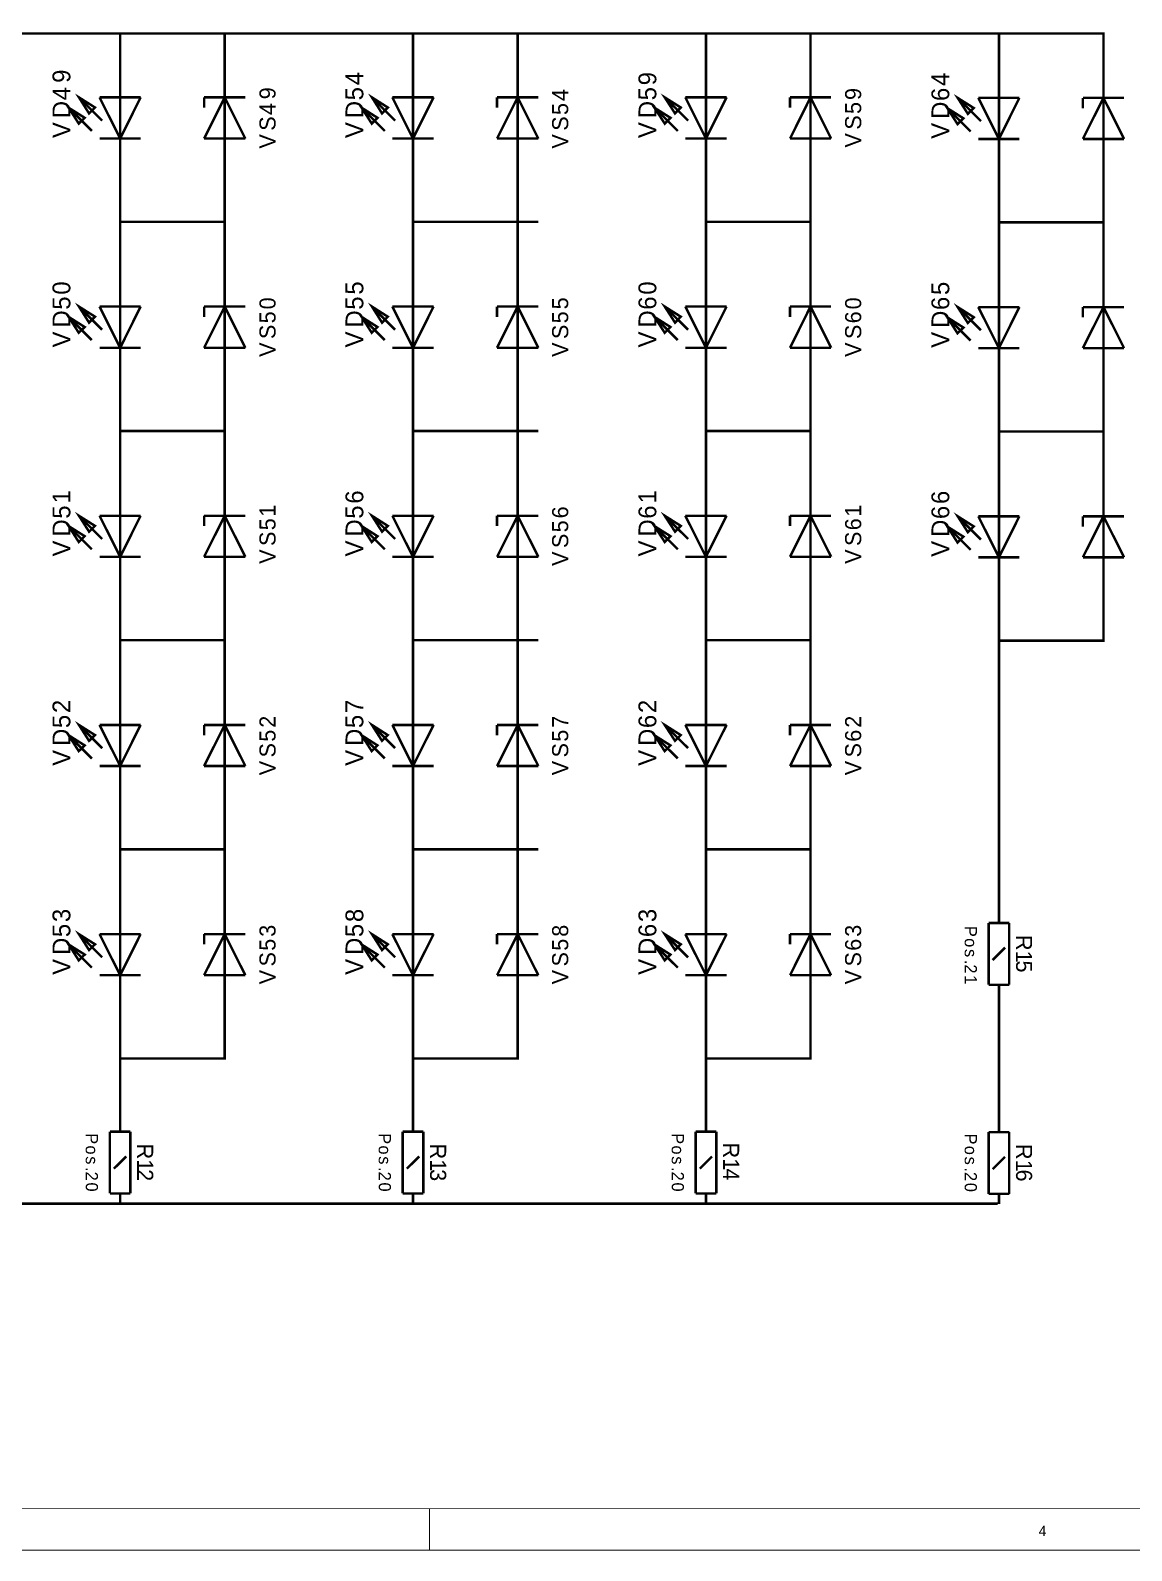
# Model space of a CAD drawing. Header units: millimetres. Extents: x 0 to 35.4, y 0 to 11.1.
# Drawn here: x 15.81 to 21.07, y 0 to 7.27 of the extents above; entities that cross this region are included whole.
import ezdxf

# ---------------------------------------------------------------- set-up
doc = ezdxf.new("R2010")
doc.units = ezdxf.units.MM
doc.header["$MEASUREMENT"] = 0
doc.layers.add('Sheet', color=255, linetype='Continuous')

msp = doc.modelspace()

# ---------------------------------------------------------------- linework, layer by layer
at = {"layer": 'Sheet'}
for points, const_width in [([(0.0017, 11.1), (0.0017, 0), (35.4331, 0), (35.4331, 11.1), (0.0017, 11.1), (0.0017, 11.1)], 0.0039), ([(0.0017, 11.1), (35.4331, 11.1), (35.4331, 0), (0.0017, 0), (0.0017, 11.1)], 0.0039), ([(0.2022, 10.8995), (0.2022, 0.1988), (35.2326, 0.1988), (35.2326, 10.8995), (0.2022, 10.8995), (0.2022, 10.8995)], 0.0039), ([(0.2022, 10.8995), (35.2326, 10.8995), (35.2326, 0.1988), (0.2022, 0.1988), (0.2022, 10.8995)], 0.0039), ([(16.0683, 6.8475), (16.0399, 6.8199), (15.9914, 6.8959), (16.0683, 6.8475)], 0.0118), ([(16.1176, 6.8968), (16.0892, 6.8684), (16.0407, 6.9452), (16.1176, 6.8968)], 0.0118), ([(16.1176, 6.8968), (16.0892, 6.8684), (16.0407, 6.9452), (16.1176, 6.8968)], 0.0039), ([(17.4676, 6.8475), (17.44, 6.8199), (17.3916, 6.8959), (17.4676, 6.8475)], 0.0118), ([(17.5169, 6.8968), (17.4893, 6.8684), (17.4409, 6.9452), (17.5169, 6.8968)], 0.0118), ([(17.5169, 6.8968), (17.4893, 6.8684), (17.4409, 6.9452), (17.5169, 6.8968)], 0.0039), ([(18.8677, 6.8475), (18.8402, 6.8199), (18.7909, 6.8959), (18.8677, 6.8475)], 0.0118), ([(18.917, 6.8968), (18.8895, 6.8684), (18.8402, 6.9452), (18.917, 6.8968)], 0.0118), ([(18.917, 6.8968), (18.8895, 6.8684), (18.8402, 6.9452), (18.917, 6.8968)], 0.0039), ([(20.2679, 6.845), (20.2395, 6.8174), (20.191, 6.8934), (20.2679, 6.845)], 0.0118), ([(20.3172, 6.8943), (20.2888, 6.8667), (20.2403, 6.9427), (20.3172, 6.8943)], 0.0118), ([(20.3172, 6.8943), (20.2888, 6.8667), (20.2403, 6.9427), (20.3172, 6.8943)], 0.0039), ([(16.0683, 6.8475), (16.0399, 6.8199), (15.9914, 6.8959), (16.0683, 6.8475)], 0.0039), ([(17.4676, 6.8475), (17.44, 6.8199), (17.3916, 6.8959), (17.4676, 6.8475)], 0.0039), ([(18.8677, 6.8475), (18.8402, 6.8199), (18.7909, 6.8959), (18.8677, 6.8475)], 0.0039), ([(20.2679, 6.845), (20.2395, 6.8174), (20.191, 6.8934), (20.2679, 6.845)], 0.0039), ([(16.1176, 5.8967), (16.0892, 5.8683), (16.0407, 5.9452), (16.1176, 5.8967)], 0.0118), ([(17.5169, 5.8967), (17.4893, 5.8683), (17.4409, 5.9452), (17.5169, 5.8967)], 0.0118), ([(18.917, 5.8967), (18.8895, 5.8683), (18.8402, 5.9452), (18.917, 5.8967)], 0.0118), ([(20.3172, 5.8942), (20.2888, 5.8666), (20.2403, 5.9427), (20.3172, 5.8942)], 0.0118), ([(16.0683, 5.8474), (16.0399, 5.8199), (15.9914, 5.8959), (16.0683, 5.8474)], 0.0118), ([(16.0683, 5.8474), (16.0399, 5.8199), (15.9914, 5.8959), (16.0683, 5.8474)], 0.0039), ([(16.1176, 5.8967), (16.0892, 5.8683), (16.0407, 5.9452), (16.1176, 5.8967)], 0.0039), ([(17.4676, 5.8474), (17.44, 5.8199), (17.3916, 5.8959), (17.4676, 5.8474)], 0.0118), ([(17.4676, 5.8474), (17.44, 5.8199), (17.3916, 5.8959), (17.4676, 5.8474)], 0.0039), ([(17.5169, 5.8967), (17.4893, 5.8683), (17.4409, 5.9452), (17.5169, 5.8967)], 0.0039), ([(18.8677, 5.8474), (18.8402, 5.8199), (18.7909, 5.8959), (18.8677, 5.8474)], 0.0118), ([(18.8677, 5.8474), (18.8402, 5.8199), (18.7909, 5.8959), (18.8677, 5.8474)], 0.0039), ([(18.917, 5.8967), (18.8895, 5.8683), (18.8402, 5.9452), (18.917, 5.8967)], 0.0039), ([(20.2679, 5.8449), (20.2395, 5.8173), (20.191, 5.8934), (20.2679, 5.8449)], 0.0118), ([(20.2679, 5.8449), (20.2395, 5.8173), (20.191, 5.8934), (20.2679, 5.8449)], 0.0039), ([(20.3172, 5.8942), (20.2888, 5.8666), (20.2403, 5.9427), (20.3172, 5.8942)], 0.0039), ([(16.1176, 4.8967), (16.0892, 4.8691), (16.0407, 4.9451), (16.1176, 4.8967)], 0.0118), ([(16.1176, 4.8967), (16.0892, 4.8691), (16.0407, 4.9451), (16.1176, 4.8967)], 0.0039), ([(17.5169, 4.8967), (17.4893, 4.8691), (17.4409, 4.9451), (17.5169, 4.8967)], 0.0118), ([(17.5169, 4.8967), (17.4893, 4.8691), (17.4409, 4.9451), (17.5169, 4.8967)], 0.0039), ([(18.917, 4.8967), (18.8895, 4.8691), (18.8402, 4.9451), (18.917, 4.8967)], 0.0118), ([(18.917, 4.8967), (18.8895, 4.8691), (18.8402, 4.9451), (18.917, 4.8967)], 0.0039), ([(20.3172, 4.8942), (20.2888, 4.8666), (20.2403, 4.9426), (20.3172, 4.8942)], 0.0118), ([(20.3172, 4.8942), (20.2888, 4.8666), (20.2403, 4.9426), (20.3172, 4.8942)], 0.0039), ([(16.0683, 4.8474), (16.0399, 4.8198), (15.9914, 4.8958), (16.0683, 4.8474)], 0.0118), ([(16.0683, 4.8474), (16.0399, 4.8198), (15.9914, 4.8958), (16.0683, 4.8474)], 0.0039), ([(17.4676, 4.8474), (17.44, 4.8198), (17.3916, 4.8958), (17.4676, 4.8474)], 0.0118), ([(17.4676, 4.8474), (17.44, 4.8198), (17.3916, 4.8958), (17.4676, 4.8474)], 0.0039), ([(18.8677, 4.8474), (18.8402, 4.8198), (18.7909, 4.8958), (18.8677, 4.8474)], 0.0118), ([(18.8677, 4.8474), (18.8402, 4.8198), (18.7909, 4.8958), (18.8677, 4.8474)], 0.0039), ([(20.2679, 4.8449), (20.2395, 4.8173), (20.191, 4.8933), (20.2679, 4.8449)], 0.0118), ([(20.2679, 4.8449), (20.2395, 4.8173), (20.191, 4.8933), (20.2679, 4.8449)], 0.0039), ([(16.1176, 3.8966), (16.0892, 3.869), (16.0407, 3.9451), (16.1176, 3.8966)], 0.0118), ([(16.1176, 3.8966), (16.0892, 3.869), (16.0407, 3.9451), (16.1176, 3.8966)], 0.0039), ([(17.5169, 3.8966), (17.4893, 3.869), (17.4409, 3.9451), (17.5169, 3.8966)], 0.0118), ([(17.5169, 3.8966), (17.4893, 3.869), (17.4409, 3.9451), (17.5169, 3.8966)], 0.0039), ([(18.917, 3.8966), (18.8895, 3.869), (18.8402, 3.9451), (18.917, 3.8966)], 0.0118), ([(18.917, 3.8966), (18.8895, 3.869), (18.8402, 3.9451), (18.917, 3.8966)], 0.0039), ([(16.0683, 3.8473), (16.0399, 3.8198), (15.9914, 3.8958), (16.0683, 3.8473)], 0.0118), ([(16.0683, 3.8473), (16.0399, 3.8198), (15.9914, 3.8958), (16.0683, 3.8473)], 0.0039), ([(17.4676, 3.8473), (17.44, 3.8198), (17.3916, 3.8958), (17.4676, 3.8473)], 0.0118), ([(17.4676, 3.8473), (17.44, 3.8198), (17.3916, 3.8958), (17.4676, 3.8473)], 0.0039), ([(18.8677, 3.8473), (18.8402, 3.8198), (18.7909, 3.8958), (18.8677, 3.8473)], 0.0118), ([(18.8677, 3.8473), (18.8402, 3.8198), (18.7909, 3.8958), (18.8677, 3.8473)], 0.0039), ([(16.0683, 2.8473), (16.0399, 2.8197), (15.9914, 2.8957), (16.0683, 2.8473)], 0.0118), ([(16.1176, 2.8966), (16.0892, 2.869), (16.0407, 2.945), (16.1176, 2.8966)], 0.0118), ([(16.1176, 2.8966), (16.0892, 2.869), (16.0407, 2.945), (16.1176, 2.8966)], 0.0039), ([(17.4676, 2.8473), (17.44, 2.8197), (17.3916, 2.8957), (17.4676, 2.8473)], 0.0118), ([(17.5169, 2.8966), (17.4893, 2.869), (17.4409, 2.945), (17.5169, 2.8966)], 0.0118), ([(17.5169, 2.8966), (17.4893, 2.869), (17.4409, 2.945), (17.5169, 2.8966)], 0.0039), ([(18.8677, 2.8473), (18.8402, 2.8197), (18.7909, 2.8957), (18.8677, 2.8473)], 0.0118), ([(18.917, 2.8966), (18.8895, 2.869), (18.8402, 2.945), (18.917, 2.8966)], 0.0118), ([(18.917, 2.8966), (18.8895, 2.869), (18.8402, 2.945), (18.917, 2.8966)], 0.0039), ([(16.0683, 2.8473), (16.0399, 2.8197), (15.9914, 2.8957), (16.0683, 2.8473)], 0.0039), ([(17.4676, 2.8473), (17.44, 2.8197), (17.3916, 2.8957), (17.4676, 2.8473)], 0.0039), ([(18.8677, 2.8473), (18.8402, 2.8197), (18.7909, 2.8957), (18.8677, 2.8473)], 0.0039)]:
    msp.add_lwpolyline(points, close=True, dxfattribs=dict(at, const_width=const_width))
for points, const_width in [([(20.4333, 7.2502), (19.5369, 7.2502), (19.0373, 7.2502), (18.1376, 7.2502), (17.6372, 7.2502), (16.7374, 7.2502), (16.2379, 7.2502), (15.3373, 7.2502), (14.8377, 7.2502), (13.938, 7.2502), (13.4376, 7.2502), (12.5378, 7.2502), (12.5378, 7.0438)], 0.0118), ([(16.2379, 7.0438), (16.2379, 7.2502)], 0.0118), ([(16.7374, 7.2502), (16.7374, 7.0438)], 0.0118), ([(17.6372, 7.0438), (17.6372, 7.2502)], 0.0118), ([(18.1376, 7.2502), (18.1376, 7.0438)], 0.0118), ([(19.0373, 7.0438), (19.0373, 7.2502)], 0.0118), ([(19.5369, 7.2502), (19.5369, 7.0438)], 0.0118), ([(20.4375, 7.0413), (20.4375, 7.2502), (20.4333, 7.2502)], 0.0118), ([(20.937, 7.0413), (20.937, 7.2502), (20.4375, 7.2502)], 0.0118), ([(16.2379, 6.9452), (16.2379, 7.0438)], 0.0118), ([(16.7374, 6.9452), (16.7374, 7.0438)], 0.0118), ([(17.6372, 6.9452), (17.6372, 7.0438)], 0.0118), ([(18.1376, 6.9452), (18.1376, 7.0438)], 0.0118), ([(19.0373, 6.9452), (19.0373, 7.0438)], 0.0118), ([(19.5369, 6.9452), (19.5369, 7.0438)], 0.0118), ([(20.4375, 6.9427), (20.4375, 7.0413)], 0.0118), ([(20.937, 6.9427), (20.937, 7.0413)], 0.0118), ([(16.1518, 6.8341), (16.0407, 6.9452)], 0.0118), ([(16.1176, 6.8968), (16.0407, 6.9452)], 0.0118), ([(16.0892, 6.8684), (16.0407, 6.9452)], 0.0118), ([(16.1393, 6.9452), (16.3356, 6.9452)], 0.0118), ([(16.1393, 6.9452), (16.2379, 6.7481)], 0.0118), ([(16.3356, 6.9452), (16.2379, 6.7481)], 0.0118), ([(16.2379, 6.7481), (16.2379, 6.9452)], 0.0118), ([(16.836, 6.9452), (16.6389, 6.9452)], 0.0118), ([(16.6389, 6.7481), (16.7374, 6.9452)], 0.0118), ([(16.6389, 6.9452), (16.6389, 6.8959)], 0.0118), ([(16.7374, 6.7481), (16.7374, 6.9452)], 0.0118), ([(16.7374, 6.9452), (16.836, 6.7481)], 0.0118), ([(17.552, 6.8341), (17.4409, 6.9452)], 0.0118), ([(17.5169, 6.8968), (17.4409, 6.9452)], 0.0118), ([(17.4893, 6.8684), (17.4409, 6.9452)], 0.0118), ([(17.5386, 6.9452), (17.7357, 6.9452)], 0.0118), ([(17.5386, 6.9452), (17.6372, 6.7481)], 0.0118), ([(17.7357, 6.9452), (17.6372, 6.7481)], 0.0118), ([(17.6372, 6.7481), (17.6372, 6.9452)], 0.0118), ([(18.2362, 6.9452), (18.039, 6.9452)], 0.0118), ([(18.039, 6.7481), (18.1376, 6.9452)], 0.0118), ([(18.039, 6.9452), (18.039, 6.8959)], 0.0118), ([(18.1376, 6.7481), (18.1376, 6.9452)], 0.0118), ([(18.1376, 6.9452), (18.2362, 6.7481)], 0.0118), ([(18.9521, 6.8341), (18.8402, 6.9452)], 0.0118), ([(18.917, 6.8968), (18.8402, 6.9452)], 0.0118), ([(18.8895, 6.8684), (18.8402, 6.9452)], 0.0118), ([(18.9387, 6.9452), (19.1359, 6.9452)], 0.0118), ([(18.9387, 6.9452), (19.0373, 6.7481)], 0.0118), ([(19.1359, 6.9452), (19.0373, 6.7481)], 0.0118), ([(19.0373, 6.7481), (19.0373, 6.9452)], 0.0118), ([(19.6355, 6.9452), (19.4392, 6.9452)], 0.0118), ([(19.4392, 6.7481), (19.5369, 6.9452)], 0.0118), ([(19.4392, 6.9452), (19.4392, 6.8959)], 0.0118), ([(19.5369, 6.7481), (19.5369, 6.9452)], 0.0118), ([(19.5369, 6.9452), (19.6355, 6.7481)], 0.0118), ([(20.3514, 6.8316), (20.2403, 6.9427)], 0.0118), ([(20.3172, 6.8943), (20.2403, 6.9427)], 0.0118), ([(20.2888, 6.8667), (20.2403, 6.9427)], 0.0118), ([(20.3389, 6.9427), (20.5352, 6.9427)], 0.0118), ([(20.3389, 6.9427), (20.4375, 6.7464)], 0.0118), ([(20.5352, 6.9427), (20.4375, 6.7464)], 0.0118), ([(20.4375, 6.7464), (20.4375, 6.9427)], 0.0118), ([(21.0356, 6.9427), (20.8385, 6.9427)], 0.0118), ([(20.8385, 6.7464), (20.937, 6.9427)], 0.0118), ([(20.8385, 6.9427), (20.8385, 6.8934)], 0.0118), ([(20.937, 6.7464), (20.937, 6.9427)], 0.0118), ([(20.937, 6.9427), (21.0356, 6.7464)], 0.0118), ([(16.1025, 6.7848), (15.9914, 6.8959)], 0.0118), ([(17.5027, 6.7848), (17.3916, 6.8959)], 0.0118), ([(18.9028, 6.7848), (18.7909, 6.8959)], 0.0118), ([(20.3021, 6.7823), (20.191, 6.8934)], 0.0118), ([(16.1393, 6.7481), (16.3356, 6.7481)], 0.0118), ([(16.2379, 6.7481), (16.2379, 6.6503)], 0.0118), ([(16.836, 6.7481), (16.6389, 6.7481)], 0.0118), ([(16.7374, 6.7481), (16.7374, 6.6503)], 0.0118), ([(17.5386, 6.7481), (17.7357, 6.7481)], 0.0118), ([(17.6372, 6.7481), (17.6372, 6.6503)], 0.0118), ([(18.2362, 6.7481), (18.039, 6.7481)], 0.0118), ([(18.1376, 6.7481), (18.1376, 6.6503)], 0.0118), ([(18.9387, 6.7481), (19.1359, 6.7481)], 0.0118), ([(19.0373, 6.7481), (19.0373, 6.6503)], 0.0118), ([(19.6355, 6.7481), (19.4392, 6.7481)], 0.0118), ([(19.5369, 6.7481), (19.5369, 6.6503)], 0.0118), ([(20.3389, 6.7464), (20.5352, 6.7464)], 0.0118), ([(20.4375, 6.7464), (20.4375, 6.6478)], 0.0118), ([(21.0356, 6.7464), (20.8385, 6.7464)], 0.0118), ([(20.937, 6.7464), (20.937, 6.6478)], 0.0118), ([(16.2379, 6.6503), (16.2379, 6.3504), (16.2379, 6.0438)], 0.0118), ([(16.7374, 6.6503), (16.7374, 6.3504), (16.7374, 6.0438)], 0.0118), ([(17.6372, 6.6503), (17.6372, 6.3504)], 0.0118), ([(18.1376, 6.6503), (18.1376, 6.3504), (18.1376, 6.0438)], 0.0118), ([(19.0373, 6.6503), (19.0373, 6.3504), (19.0373, 6.0438)], 0.0118), ([(19.5369, 6.6503), (19.5369, 6.3504), (19.5369, 6.0438)], 0.0118), ([(20.4375, 6.6478), (20.4375, 6.3479), (20.4375, 6.0413)], 0.0118), ([(20.937, 6.6478), (20.937, 6.3479), (20.937, 6.0413)], 0.0118), ([(16.7374, 6.3504), (16.2379, 6.3504)], 0.0118), ([(17.6372, 6.0438), (17.6372, 6.3504), (18.1376, 6.3504), (18.237, 6.3504)], 0.0118), ([(19.5369, 6.3504), (19.0373, 6.3504)], 0.0118), ([(20.937, 6.3479), (20.4375, 6.3479)], 0.0118), ([(16.2379, 5.9452), (16.2379, 6.0438)], 0.0118), ([(16.7374, 5.9452), (16.7374, 6.0438)], 0.0118), ([(17.6372, 5.9452), (17.6372, 6.0438)], 0.0118), ([(18.1376, 5.9452), (18.1376, 6.0438)], 0.0118), ([(19.0373, 5.9452), (19.0373, 6.0438)], 0.0118), ([(19.5369, 5.9452), (19.5369, 6.0438)], 0.0118), ([(20.4375, 5.9427), (20.4375, 6.0413)], 0.0118), ([(20.937, 5.9427), (20.937, 6.0413)], 0.0118), ([(16.1025, 5.7848), (15.9914, 5.8959)], 0.0118), ([(16.1518, 5.8341), (16.0407, 5.9452)], 0.0118), ([(16.1176, 5.8967), (16.0407, 5.9452)], 0.0118), ([(16.0892, 5.8683), (16.0407, 5.9452)], 0.0118), ([(16.1393, 5.9452), (16.3356, 5.9452)], 0.0118), ([(16.1393, 5.9452), (16.2379, 5.748)], 0.0118), ([(16.3356, 5.9452), (16.2379, 5.748)], 0.0118), ([(16.2379, 5.748), (16.2379, 5.9452)], 0.0118), ([(16.836, 5.9452), (16.6389, 5.9452)], 0.0118), ([(16.6389, 5.748), (16.7374, 5.9452)], 0.0118), ([(16.6389, 5.9452), (16.6389, 5.8959)], 0.0118), ([(16.7374, 5.748), (16.7374, 5.9452)], 0.0118), ([(16.7374, 5.9452), (16.836, 5.748)], 0.0118), ([(17.5027, 5.7848), (17.3916, 5.8959)], 0.0118), ([(17.552, 5.8341), (17.4409, 5.9452)], 0.0118), ([(17.5169, 5.8967), (17.4409, 5.9452)], 0.0118), ([(17.4893, 5.8683), (17.4409, 5.9452)], 0.0118), ([(17.5386, 5.9452), (17.7357, 5.9452)], 0.0118), ([(17.5386, 5.9452), (17.6372, 5.748)], 0.0118), ([(17.7357, 5.9452), (17.6372, 5.748)], 0.0118), ([(17.6372, 5.748), (17.6372, 5.9452)], 0.0118), ([(18.2362, 5.9452), (18.039, 5.9452)], 0.0118), ([(18.039, 5.748), (18.1376, 5.9452)], 0.0118), ([(18.039, 5.9452), (18.039, 5.8959)], 0.0118), ([(18.1376, 5.748), (18.1376, 5.9452)], 0.0118), ([(18.1376, 5.9452), (18.2362, 5.748)], 0.0118), ([(18.9028, 5.7848), (18.7909, 5.8959)], 0.0118), ([(18.9521, 5.8341), (18.8402, 5.9452)], 0.0118), ([(18.917, 5.8967), (18.8402, 5.9452)], 0.0118), ([(18.8895, 5.8683), (18.8402, 5.9452)], 0.0118), ([(18.9387, 5.9452), (19.1359, 5.9452)], 0.0118), ([(18.9387, 5.9452), (19.0373, 5.748)], 0.0118), ([(19.1359, 5.9452), (19.0373, 5.748)], 0.0118), ([(19.0373, 5.748), (19.0373, 5.9452)], 0.0118), ([(19.6355, 5.9452), (19.4392, 5.9452)], 0.0118), ([(19.4392, 5.748), (19.5369, 5.9452)], 0.0118), ([(19.4392, 5.9452), (19.4392, 5.8959)], 0.0118), ([(19.5369, 5.748), (19.5369, 5.9452)], 0.0118), ([(19.5369, 5.9452), (19.6355, 5.748)], 0.0118), ([(20.3021, 5.7823), (20.191, 5.8934)], 0.0118), ([(20.3514, 5.8316), (20.2403, 5.9427)], 0.0118), ([(20.3172, 5.8942), (20.2403, 5.9427)], 0.0118), ([(20.2888, 5.8666), (20.2403, 5.9427)], 0.0118), ([(20.3389, 5.9427), (20.5352, 5.9427)], 0.0118), ([(20.3389, 5.9427), (20.4375, 5.7463)], 0.0118), ([(20.5352, 5.9427), (20.4375, 5.7463)], 0.0118), ([(20.4375, 5.7463), (20.4375, 5.9427)], 0.0118), ([(21.0356, 5.9427), (20.8385, 5.9427)], 0.0118), ([(20.8385, 5.7463), (20.937, 5.9427)], 0.0118), ([(20.8385, 5.9427), (20.8385, 5.8934)], 0.0118), ([(20.937, 5.7463), (20.937, 5.9427)], 0.0118), ([(20.937, 5.9427), (21.0356, 5.7463)], 0.0118), ([(16.1393, 5.748), (16.3356, 5.748)], 0.0118), ([(16.2379, 5.748), (16.2379, 5.6503)], 0.0118), ([(16.836, 5.748), (16.6389, 5.748)], 0.0118), ([(16.7374, 5.748), (16.7374, 5.6503)], 0.0118), ([(17.5386, 5.748), (17.7357, 5.748)], 0.0118), ([(17.6372, 5.748), (17.6372, 5.6503)], 0.0118), ([(18.2362, 5.748), (18.039, 5.748)], 0.0118), ([(18.1376, 5.748), (18.1376, 5.6503)], 0.0118), ([(18.9387, 5.748), (19.1359, 5.748)], 0.0118), ([(19.0373, 5.748), (19.0373, 5.6503)], 0.0118), ([(19.6355, 5.748), (19.4392, 5.748)], 0.0118), ([(19.5369, 5.748), (19.5369, 5.6503)], 0.0118), ([(20.3389, 5.7463), (20.5352, 5.7463)], 0.0118), ([(20.4375, 5.7463), (20.4375, 5.6477)], 0.0118), ([(21.0356, 5.7463), (20.8385, 5.7463)], 0.0118), ([(20.937, 5.7463), (20.937, 5.6477)], 0.0118), ([(16.2379, 5.6503), (16.2379, 5.3503), (16.2379, 5.0437)], 0.0118), ([(16.7374, 5.6503), (16.7374, 5.3503), (16.7374, 5.0437)], 0.0118), ([(17.6372, 5.6503), (17.6372, 5.3503)], 0.0118), ([(18.1376, 5.6503), (18.1376, 5.3503), (18.1376, 5.0437)], 0.0118), ([(19.0373, 5.6503), (19.0373, 5.3503), (19.0373, 5.0437)], 0.0118), ([(19.5369, 5.6503), (19.5369, 5.3503), (19.5369, 5.0437)], 0.0118), ([(20.4375, 5.6477), (20.4375, 5.3478), (20.4375, 5.0412)], 0.0118), ([(20.937, 5.6477), (20.937, 5.3478), (20.937, 5.0412)], 0.0118), ([(16.7374, 5.3503), (16.2379, 5.3503)], 0.0118), ([(17.6372, 5.0437), (17.6372, 5.3503), (18.1376, 5.3503), (18.237, 5.3503)], 0.0118), ([(19.5369, 5.3503), (19.0373, 5.3503)], 0.0118), ([(20.937, 5.3478), (20.4375, 5.3478)], 0.0118), ([(16.2379, 4.9451), (16.2379, 5.0437)], 0.0118), ([(16.7374, 4.9451), (16.7374, 5.0437)], 0.0118), ([(17.6372, 4.9451), (17.6372, 5.0437)], 0.0118), ([(18.1376, 4.9451), (18.1376, 5.0437)], 0.0118), ([(19.0373, 4.9451), (19.0373, 5.0437)], 0.0118), ([(19.5369, 4.9451), (19.5369, 5.0437)], 0.0118), ([(20.4375, 4.9426), (20.4375, 5.0412)], 0.0118), ([(20.937, 4.9426), (20.937, 5.0412)], 0.0118), ([(16.1518, 4.834), (16.0407, 4.9451)], 0.0118), ([(16.1176, 4.8967), (16.0407, 4.9451)], 0.0118), ([(16.0892, 4.8691), (16.0407, 4.9451)], 0.0118), ([(16.1393, 4.9451), (16.3356, 4.9451)], 0.0118), ([(16.1393, 4.9451), (16.2379, 4.7488)], 0.0118), ([(16.3356, 4.9451), (16.2379, 4.7488)], 0.0118), ([(16.2379, 4.7488), (16.2379, 4.9451)], 0.0118), ([(16.836, 4.9451), (16.6389, 4.9451)], 0.0118), ([(16.6389, 4.7488), (16.7374, 4.9451)], 0.0118), ([(16.6389, 4.9451), (16.6389, 4.8958)], 0.0118), ([(16.7374, 4.7488), (16.7374, 4.9451)], 0.0118), ([(16.7374, 4.9451), (16.836, 4.7488)], 0.0118), ([(17.552, 4.834), (17.4409, 4.9451)], 0.0118), ([(17.5169, 4.8967), (17.4409, 4.9451)], 0.0118), ([(17.4893, 4.8691), (17.4409, 4.9451)], 0.0118), ([(17.5386, 4.9451), (17.7357, 4.9451)], 0.0118), ([(17.5386, 4.9451), (17.6372, 4.7488)], 0.0118), ([(17.7357, 4.9451), (17.6372, 4.7488)], 0.0118), ([(17.6372, 4.7488), (17.6372, 4.9451)], 0.0118), ([(18.2362, 4.9451), (18.039, 4.9451)], 0.0118), ([(18.039, 4.7488), (18.1376, 4.9451)], 0.0118), ([(18.039, 4.9451), (18.039, 4.8958)], 0.0118), ([(18.1376, 4.7488), (18.1376, 4.9451)], 0.0118), ([(18.1376, 4.9451), (18.2362, 4.7488)], 0.0118), ([(18.9521, 4.834), (18.8402, 4.9451)], 0.0118), ([(18.917, 4.8967), (18.8402, 4.9451)], 0.0118), ([(18.8895, 4.8691), (18.8402, 4.9451)], 0.0118), ([(18.9387, 4.9451), (19.1359, 4.9451)], 0.0118), ([(18.9387, 4.9451), (19.0373, 4.7488)], 0.0118), ([(19.1359, 4.9451), (19.0373, 4.7488)], 0.0118), ([(19.0373, 4.7488), (19.0373, 4.9451)], 0.0118), ([(19.6355, 4.9451), (19.4392, 4.9451)], 0.0118), ([(19.4392, 4.7488), (19.5369, 4.9451)], 0.0118), ([(19.4392, 4.9451), (19.4392, 4.8958)], 0.0118), ([(19.5369, 4.7488), (19.5369, 4.9451)], 0.0118), ([(19.5369, 4.9451), (19.6355, 4.7488)], 0.0118), ([(20.3514, 4.8315), (20.2403, 4.9426)], 0.0118), ([(20.3172, 4.8942), (20.2403, 4.9426)], 0.0118), ([(20.2888, 4.8666), (20.2403, 4.9426)], 0.0118), ([(20.3389, 4.9426), (20.5352, 4.9426)], 0.0118), ([(20.3389, 4.9426), (20.4375, 4.7463)], 0.0118), ([(20.5352, 4.9426), (20.4375, 4.7463)], 0.0118), ([(20.4375, 4.7463), (20.4375, 4.9426)], 0.0118), ([(21.0356, 4.9426), (20.8385, 4.9426)], 0.0118), ([(20.8385, 4.7463), (20.937, 4.9426)], 0.0118), ([(20.8385, 4.9426), (20.8385, 4.8933)], 0.0118), ([(20.937, 4.7463), (20.937, 4.9426)], 0.0118), ([(20.937, 4.9426), (21.0356, 4.7463)], 0.0118), ([(16.1025, 4.7847), (15.9914, 4.8958)], 0.0118), ([(17.5027, 4.7847), (17.3916, 4.8958)], 0.0118), ([(18.9028, 4.7847), (18.7909, 4.8958)], 0.0118), ([(20.3021, 4.7822), (20.191, 4.8933)], 0.0118), ([(16.1393, 4.7488), (16.3356, 4.7488)], 0.0118), ([(16.2379, 4.7488), (16.2379, 4.6502)], 0.0118), ([(16.836, 4.7488), (16.6389, 4.7488)], 0.0118), ([(16.7374, 4.7488), (16.7374, 4.6502)], 0.0118), ([(17.5386, 4.7488), (17.7357, 4.7488)], 0.0118), ([(17.6372, 4.7488), (17.6372, 4.6502)], 0.0118), ([(18.2362, 4.7488), (18.039, 4.7488)], 0.0118), ([(18.1376, 4.7488), (18.1376, 4.6502)], 0.0118), ([(18.9387, 4.7488), (19.1359, 4.7488)], 0.0118), ([(19.0373, 4.7488), (19.0373, 4.6502)], 0.0118), ([(19.6355, 4.7488), (19.4392, 4.7488)], 0.0118), ([(19.5369, 4.7488), (19.5369, 4.6502)], 0.0118), ([(20.3389, 4.7463), (20.5352, 4.7463)], 0.0118), ([(20.4375, 4.7463), (20.4375, 4.6477)], 0.0118), ([(21.0356, 4.7463), (20.8385, 4.7463)], 0.0118), ([(20.937, 4.7463), (20.937, 4.6477)], 0.0118), ([(16.2379, 4.6502), (16.2379, 4.3503), (16.2379, 4.0437)], 0.0118), ([(16.7374, 4.6502), (16.7374, 4.3503), (16.7374, 4.0437)], 0.0118), ([(17.6372, 4.6502), (17.6372, 4.3503)], 0.0118), ([(18.1376, 4.6502), (18.1376, 4.3503), (18.1376, 4.0437)], 0.0118), ([(19.0373, 4.6502), (19.0373, 4.3503), (19.0373, 4.0437)], 0.0118), ([(19.5369, 4.6502), (19.5369, 4.3503), (19.5369, 4.0437)], 0.0118), ([(20.937, 4.6477), (20.937, 4.3478), (20.4375, 4.3478)], 0.0118), ([(20.4375, 4.6477), (20.4375, 4.3478), (20.4375, 3.0478)], 0.0118), ([(16.7374, 4.3503), (16.2379, 4.3503)], 0.0118), ([(17.6372, 4.0437), (17.6372, 4.3503), (18.1376, 4.3503), (18.237, 4.3503)], 0.0118), ([(19.5369, 4.3503), (19.0373, 4.3503)], 0.0118), ([(16.2379, 3.9451), (16.2379, 4.0437)], 0.0118), ([(16.7374, 3.9451), (16.7374, 4.0437)], 0.0118), ([(17.6372, 3.9451), (17.6372, 4.0437)], 0.0118), ([(18.1376, 3.9451), (18.1376, 4.0437)], 0.0118), ([(19.0373, 3.9451), (19.0373, 4.0437)], 0.0118), ([(19.5369, 3.9451), (19.5369, 4.0437)], 0.0118), ([(16.1518, 3.834), (16.0407, 3.9451)], 0.0118), ([(16.1176, 3.8966), (16.0407, 3.9451)], 0.0118), ([(16.0892, 3.869), (16.0407, 3.9451)], 0.0118), ([(16.1393, 3.9451), (16.3356, 3.9451)], 0.0118), ([(16.1393, 3.9451), (16.2379, 3.7487)], 0.0118), ([(16.3356, 3.9451), (16.2379, 3.7487)], 0.0118), ([(16.2379, 3.7487), (16.2379, 3.9451)], 0.0118), ([(16.836, 3.9451), (16.6389, 3.9451)], 0.0118), ([(16.6389, 3.7487), (16.7374, 3.9451)], 0.0118), ([(16.6389, 3.9451), (16.6389, 3.8958)], 0.0118), ([(16.7374, 3.7487), (16.7374, 3.9451)], 0.0118), ([(16.7374, 3.9451), (16.836, 3.7487)], 0.0118), ([(17.552, 3.834), (17.4409, 3.9451)], 0.0118), ([(17.5169, 3.8966), (17.4409, 3.9451)], 0.0118), ([(17.4893, 3.869), (17.4409, 3.9451)], 0.0118), ([(17.5386, 3.9451), (17.7357, 3.9451)], 0.0118), ([(17.5386, 3.9451), (17.6372, 3.7487)], 0.0118), ([(17.7357, 3.9451), (17.6372, 3.7487)], 0.0118), ([(17.6372, 3.7487), (17.6372, 3.9451)], 0.0118), ([(18.2362, 3.9451), (18.039, 3.9451)], 0.0118), ([(18.039, 3.7487), (18.1376, 3.9451)], 0.0118), ([(18.039, 3.9451), (18.039, 3.8958)], 0.0118), ([(18.1376, 3.7487), (18.1376, 3.9451)], 0.0118), ([(18.1376, 3.9451), (18.2362, 3.7487)], 0.0118), ([(18.9521, 3.834), (18.8402, 3.9451)], 0.0118), ([(18.917, 3.8966), (18.8402, 3.9451)], 0.0118), ([(18.8895, 3.869), (18.8402, 3.9451)], 0.0118), ([(18.9387, 3.9451), (19.1359, 3.9451)], 0.0118), ([(18.9387, 3.9451), (19.0373, 3.7487)], 0.0118), ([(19.1359, 3.9451), (19.0373, 3.7487)], 0.0118), ([(19.0373, 3.7487), (19.0373, 3.9451)], 0.0118), ([(19.6355, 3.9451), (19.4392, 3.9451)], 0.0118), ([(19.4392, 3.7487), (19.5369, 3.9451)], 0.0118), ([(19.4392, 3.9451), (19.4392, 3.8958)], 0.0118), ([(19.5369, 3.7487), (19.5369, 3.9451)], 0.0118), ([(19.5369, 3.9451), (19.6355, 3.7487)], 0.0118), ([(16.1025, 3.7847), (15.9914, 3.8958)], 0.0118), ([(17.5027, 3.7847), (17.3916, 3.8958)], 0.0118), ([(18.9028, 3.7847), (18.7909, 3.8958)], 0.0118), ([(16.1393, 3.7487), (16.3356, 3.7487)], 0.0118), ([(16.2379, 3.7487), (16.2379, 3.6502)], 0.0118), ([(16.836, 3.7487), (16.6389, 3.7487)], 0.0118), ([(16.7374, 3.7487), (16.7374, 3.6502)], 0.0118), ([(17.5386, 3.7487), (17.7357, 3.7487)], 0.0118), ([(17.6372, 3.7487), (17.6372, 3.6502)], 0.0118), ([(18.2362, 3.7487), (18.039, 3.7487)], 0.0118), ([(18.1376, 3.7487), (18.1376, 3.6502)], 0.0118), ([(18.9387, 3.7487), (19.1359, 3.7487)], 0.0118), ([(19.0373, 3.7487), (19.0373, 3.6502)], 0.0118), ([(19.6355, 3.7487), (19.4392, 3.7487)], 0.0118), ([(19.5369, 3.7487), (19.5369, 3.6502)], 0.0118), ([(16.2379, 3.6502), (16.2379, 3.3502), (16.2379, 3.0436)], 0.0118), ([(16.7374, 3.6502), (16.7374, 3.3502), (16.7374, 3.0436)], 0.0118), ([(17.6372, 3.6502), (17.6372, 3.3502)], 0.0118), ([(18.1376, 3.6502), (18.1376, 3.3502), (18.1376, 3.0436)], 0.0118), ([(19.0373, 3.6502), (19.0373, 3.3502), (19.0373, 3.0436)], 0.0118), ([(19.5369, 3.6502), (19.5369, 3.3502), (19.5369, 3.0436)], 0.0118), ([(16.7374, 3.3502), (16.2379, 3.3502)], 0.0118), ([(17.6372, 3.0436), (17.6372, 3.3502), (18.1376, 3.3502), (18.237, 3.3502)], 0.0118), ([(19.5369, 3.3502), (19.0373, 3.3502)], 0.0118), ([(20.4375, 2.9985), (20.4375, 3.0478)], 0.0118), ([(16.2379, 2.945), (16.2379, 3.0436)], 0.0118), ([(16.7374, 2.945), (16.7374, 3.0436)], 0.0118), ([(17.6372, 2.945), (17.6372, 3.0436)], 0.0118), ([(18.1376, 2.945), (18.1376, 3.0436)], 0.0118), ([(19.0373, 2.945), (19.0373, 3.0436)], 0.0118), ([(19.5369, 2.945), (19.5369, 3.0436)], 0.0118), ([(20.3882, 2.7027), (20.3882, 2.9985)], 0.0118), ([(20.3882, 2.9985), (20.4868, 2.9985)], 0.0118), ([(20.4868, 2.9985), (20.4868, 2.7027)], 0.0118), ([(16.1518, 2.8339), (16.0407, 2.945)], 0.0118), ([(16.1176, 2.8966), (16.0407, 2.945)], 0.0118), ([(16.0892, 2.869), (16.0407, 2.945)], 0.0118), ([(16.1393, 2.945), (16.3356, 2.945)], 0.0118), ([(16.1393, 2.945), (16.2379, 2.7487)], 0.0118), ([(16.3356, 2.945), (16.2379, 2.7487)], 0.0118), ([(16.2379, 2.7487), (16.2379, 2.945)], 0.0118), ([(16.836, 2.945), (16.6389, 2.945)], 0.0118), ([(16.6389, 2.7487), (16.7374, 2.945)], 0.0118), ([(16.6389, 2.945), (16.6389, 2.8957)], 0.0118), ([(16.7374, 2.7487), (16.7374, 2.945)], 0.0118), ([(16.7374, 2.945), (16.836, 2.7487)], 0.0118), ([(17.552, 2.8339), (17.4409, 2.945)], 0.0118), ([(17.5169, 2.8966), (17.4409, 2.945)], 0.0118), ([(17.4893, 2.869), (17.4409, 2.945)], 0.0118), ([(17.5386, 2.945), (17.7357, 2.945)], 0.0118), ([(17.5386, 2.945), (17.6372, 2.7487)], 0.0118), ([(17.7357, 2.945), (17.6372, 2.7487)], 0.0118), ([(17.6372, 2.7487), (17.6372, 2.945)], 0.0118), ([(18.2362, 2.945), (18.039, 2.945)], 0.0118), ([(18.039, 2.7487), (18.1376, 2.945)], 0.0118), ([(18.039, 2.945), (18.039, 2.8957)], 0.0118), ([(18.1376, 2.7487), (18.1376, 2.945)], 0.0118), ([(18.1376, 2.945), (18.2362, 2.7487)], 0.0118), ([(18.9521, 2.8339), (18.8402, 2.945)], 0.0118), ([(18.917, 2.8966), (18.8402, 2.945)], 0.0118), ([(18.8895, 2.869), (18.8402, 2.945)], 0.0118), ([(18.9387, 2.945), (19.1359, 2.945)], 0.0118), ([(18.9387, 2.945), (19.0373, 2.7487)], 0.0118), ([(19.1359, 2.945), (19.0373, 2.7487)], 0.0118), ([(19.0373, 2.7487), (19.0373, 2.945)], 0.0118), ([(19.6355, 2.945), (19.4392, 2.945)], 0.0118), ([(19.4392, 2.7487), (19.5369, 2.945)], 0.0118), ([(19.4392, 2.945), (19.4392, 2.8957)], 0.0118), ([(19.5369, 2.7487), (19.5369, 2.945)], 0.0118), ([(19.5369, 2.945), (19.6355, 2.7487)], 0.0118), ([(16.1025, 2.7846), (15.9914, 2.8957)], 0.0118), ([(17.5027, 2.7846), (17.3916, 2.8957)], 0.0118), ([(18.9028, 2.7846), (18.7909, 2.8957)], 0.0118), ([(20.4667, 2.8807), (20.4074, 2.8214)], 0.0118), ([(16.1393, 2.7487), (16.3356, 2.7487)], 0.0118), ([(16.2379, 2.7487), (16.2379, 2.6501)], 0.0118), ([(16.836, 2.7487), (16.6389, 2.7487)], 0.0118), ([(16.7374, 2.7487), (16.7374, 2.6501)], 0.0118), ([(17.5386, 2.7487), (17.7357, 2.7487)], 0.0118), ([(17.6372, 2.7487), (17.6372, 2.6501)], 0.0118), ([(18.2362, 2.7487), (18.039, 2.7487)], 0.0118), ([(18.1376, 2.7487), (18.1376, 2.6501)], 0.0118), ([(18.9387, 2.7487), (19.1359, 2.7487)], 0.0118), ([(19.0373, 2.7487), (19.0373, 2.6501)], 0.0118), ([(19.6355, 2.7487), (19.4392, 2.7487)], 0.0118), ([(19.5369, 2.7487), (19.5369, 2.6501)], 0.0118), ([(20.4868, 2.7027), (20.3882, 2.7027)], 0.0118), ([(20.4375, 2.7027), (20.4375, 2.6543)], 0.0118), ([(16.7374, 2.6501), (16.7374, 2.3502), (16.2379, 2.3502)], 0.0118), ([(16.2379, 2.6501), (16.2379, 2.3502), (16.2379, 2.0502)], 0.0118), ([(17.6372, 2.0502), (17.6372, 2.3502), (18.1376, 2.3502), (18.1376, 2.6501)], 0.0118), ([(17.6372, 2.6501), (17.6372, 2.3502)], 0.0118), ([(19.5369, 2.6501), (19.5369, 2.3502), (19.0373, 2.3502)], 0.0118), ([(19.0373, 2.6501), (19.0373, 2.3502), (19.0373, 2.0502)], 0.0118), ([(20.4375, 2.6543), (20.4375, 2.0477)], 0.0118), ([(16.2379, 2.0009), (16.2379, 2.0502)], 0.0118), ([(17.6372, 2.0009), (17.6372, 2.0502)], 0.0118), ([(19.0373, 2.0009), (19.0373, 2.0502)], 0.0118), ([(20.4375, 1.9984), (20.4375, 2.0477)], 0.0118), ([(16.1886, 1.7052), (16.1886, 2.0009)], 0.0118), ([(16.1886, 2.0009), (16.2863, 2.0009)], 0.0118), ([(16.2863, 2.0009), (16.2863, 1.7052)], 0.0118), ([(17.5879, 1.7052), (17.5879, 2.0009)], 0.0118), ([(17.5879, 2.0009), (17.6865, 2.0009)], 0.0118), ([(17.6865, 2.0009), (17.6865, 1.7052)], 0.0118), ([(18.988, 1.7052), (18.988, 2.0009)], 0.0118), ([(18.988, 2.0009), (19.0866, 2.0009)], 0.0118), ([(19.0866, 2.0009), (19.0866, 1.7052)], 0.0118), ([(20.3882, 1.7035), (20.3882, 1.9984)], 0.0118), ([(20.3882, 1.9984), (20.4868, 1.9984)], 0.0118), ([(20.4868, 1.9984), (20.4868, 1.7035)], 0.0118), ([(16.2671, 1.8823), (16.2078, 1.8238)], 0.0118), ([(17.6672, 1.8823), (17.6079, 1.8238)], 0.0118), ([(19.0666, 1.8823), (19.0081, 1.8238)], 0.0118), ([(20.4667, 1.8806), (20.4074, 1.8213)], 0.0118), ([(16.2863, 1.7052), (16.1886, 1.7052)], 0.0118), ([(16.2379, 1.7052), (16.2379, 1.6567)], 0.0118), ([(17.6865, 1.7052), (17.5879, 1.7052)], 0.0118), ([(17.6372, 1.7052), (17.6372, 1.6567)], 0.0118), ([(19.0866, 1.7052), (18.988, 1.7052)], 0.0118), ([(19.0373, 1.7052), (19.0373, 1.6567)], 0.0118), ([(20.4868, 1.7035), (20.3882, 1.7035)], 0.0118), ([(20.4375, 1.7035), (20.4375, 1.6542)], 0.0118), ([(20.4375, 1.6542), (20.4375, 1.6567), (19.0373, 1.6567), (17.6372, 1.6567), (16.2379, 1.6567), (14.8377, 1.6567), (13.4376, 1.6567), (12.0374, 1.6567)], 0.0118), ([(17.7165, 0), (17.7165, 0.1997)], 0.0039)]:
    msp.add_lwpolyline(points, dxfattribs=dict(at, const_width=const_width))

# ---------------------------------------------------------------- texts
for s, height, rotation, p in [('9', 0.0852, 90, (15.9998, 7.0146)), ('4', 0.0852, 90, (17.3999, 7.0029)), ('9', 0.0852, 90, (18.8001, 7.0029)), ('4', 0.0852, 90, (20.2002, 6.9995)), ('4', 0.0852, 90, (15.9998, 6.931)), ('9', 0.0769, 90, (16.9805, 6.936)), ('5', 0.0852, 90, (17.3999, 6.931)), ('4', 0.0769, 90, (18.379, 6.9277)), ('5', 0.0852, 90, (18.8001, 6.931)), ('9', 0.0769, 90, (19.7792, 6.9327)), ('6', 0.0852, 90, (20.2002, 6.9277)), ('D', 0.0852, 90, (15.9998, 6.8458)), ('4', 0.0769, 90, (16.9805, 6.8608)), ('D', 0.0852, 90, (17.3999, 6.8458)), ('5', 0.0769, 90, (18.379, 6.8608)), ('D', 0.0852, 90, (18.8001, 6.8458)), ('5', 0.0769, 90, (19.7792, 6.8659)), ('D', 0.0852, 90, (20.2002, 6.8425)), ('S', 0.0769, 90, (16.9805, 6.7857)), ('S', 0.0769, 90, (18.379, 6.7857)), ('S', 0.0769, 90, (19.7792, 6.7907)), ('V', 0.0852, 90, (15.9998, 6.7506)), ('V', 0.0769, 90, (16.9805, 6.7004)), ('V', 0.0852, 90, (17.3999, 6.7506)), ('V', 0.0769, 90, (18.379, 6.7004)), ('V', 0.0852, 90, (18.8001, 6.7506)), ('V', 0.0769, 90, (19.7792, 6.7054)), ('V', 0.0852, 90, (20.2002, 6.7472)), ('0', 0.0852, 90, (15.9998, 6.002)), ('5', 0.0852, 90, (17.3999, 6.002)), ('0', 0.0852, 90, (18.8001, 6.002)), ('5', 0.0852, 90, (20.2002, 6.0003)), ('5', 0.0852, 90, (15.9998, 5.9301)), ('0', 0.0769, 90, (16.9805, 5.9318)), ('5', 0.0852, 90, (17.3999, 5.9301)), ('5', 0.0769, 90, (18.379, 5.9318)), ('6', 0.0852, 90, (18.8001, 5.9301)), ('0', 0.0769, 90, (19.7792, 5.9318)), ('6', 0.0852, 90, (20.2002, 5.9285)), ('D', 0.0852, 90, (15.9998, 5.8449)), ('5', 0.0769, 90, (16.9805, 5.865)), ('D', 0.0852, 90, (17.3999, 5.8449)), ('5', 0.0769, 90, (18.379, 5.865)), ('D', 0.0852, 90, (18.8001, 5.8449)), ('6', 0.0769, 90, (19.7792, 5.865)), ('D', 0.0852, 90, (20.2002, 5.8432)), ('V', 0.0852, 90, (15.9998, 5.7497)), ('S', 0.0769, 90, (16.9805, 5.7898)), ('V', 0.0852, 90, (17.3999, 5.7497)), ('S', 0.0769, 90, (18.379, 5.7898)), ('V', 0.0852, 90, (18.8001, 5.7497)), ('S', 0.0769, 90, (19.7792, 5.7898)), ('V', 0.0852, 90, (20.2002, 5.748)), ('V', 0.0769, 90, (16.9805, 5.7046)), ('V', 0.0769, 90, (18.379, 5.7046)), ('V', 0.0769, 90, (19.7792, 5.7046)), ('1', 0.0852, 90, (15.9998, 5.0044)), ('6', 0.0852, 90, (17.3999, 5.0028)), ('1', 0.0852, 90, (18.8001, 5.0044)), ('6', 0.0852, 90, (20.2002, 5.0011)), ('5', 0.0852, 90, (15.9998, 4.9309)), ('1', 0.0769, 90, (16.9805, 4.9409)), ('5', 0.0852, 90, (17.3999, 4.9309)), ('6', 0.0769, 90, (18.379, 4.9326)), ('6', 0.0852, 90, (18.8001, 4.9309)), ('1', 0.0769, 90, (19.7792, 4.9409)), ('6', 0.0852, 90, (20.2002, 4.9292)), ('D', 0.0852, 90, (15.9998, 4.8457)), ('5', 0.0769, 90, (16.9805, 4.8758)), ('D', 0.0852, 90, (17.3999, 4.8457)), ('5', 0.0769, 90, (18.379, 4.8658)), ('D', 0.0852, 90, (18.8001, 4.8457)), ('6', 0.0769, 90, (19.7792, 4.8758)), ('D', 0.0852, 90, (20.2002, 4.844)), ('V', 0.0852, 90, (15.9998, 4.7505)), ('S', 0.0769, 90, (16.9805, 4.8006)), ('V', 0.0852, 90, (17.3999, 4.7505)), ('S', 0.0769, 90, (18.379, 4.7906)), ('V', 0.0852, 90, (18.8001, 4.7505)), ('S', 0.0769, 90, (19.7792, 4.8006)), ('V', 0.0852, 90, (20.2002, 4.7488)), ('V', 0.0769, 90, (16.9805, 4.7154)), ('V', 0.0769, 90, (18.379, 4.7053)), ('V', 0.0769, 90, (19.7792, 4.7154)), ('2', 0.0852, 90, (15.9998, 4.0019)), ('7', 0.0852, 90, (17.3999, 4.0019)), ('2', 0.0852, 90, (18.8001, 4.0019)), ('5', 0.0852, 90, (15.9998, 3.93)), ('2', 0.0769, 90, (16.9805, 3.9317)), ('5', 0.0852, 90, (17.3999, 3.93)), ('7', 0.0769, 90, (18.379, 3.9317)), ('6', 0.0852, 90, (18.8001, 3.93)), ('2', 0.0769, 90, (19.7792, 3.9317)), ('D', 0.0852, 90, (15.9998, 3.8448)), ('S', 0.0769, 90, (16.9805, 3.7897)), ('5', 0.0769, 90, (16.9805, 3.8649)), ('D', 0.0852, 90, (17.3999, 3.8448)), ('S', 0.0769, 90, (18.379, 3.7897)), ('5', 0.0769, 90, (18.379, 3.8649)), ('D', 0.0852, 90, (18.8001, 3.8448)), ('6', 0.0769, 90, (19.7792, 3.8649)), ('S', 0.0769, 90, (19.7792, 3.7897)), ('V', 0.0852, 90, (15.9998, 3.7496)), ('V', 0.0852, 90, (17.3999, 3.7496)), ('V', 0.0852, 90, (18.8001, 3.7496)), ('V', 0.0769, 90, (16.9805, 3.7045)), ('V', 0.0769, 90, (18.379, 3.7045)), ('V', 0.0769, 90, (19.7792, 3.7045)), ('3', 0.0852, 90, (15.9998, 3.0027)), ('8', 0.0852, 90, (17.3999, 3.0027)), ('3', 0.0852, 90, (18.8001, 3.0027)), ('5', 0.0852, 90, (15.9998, 2.9308)), ('3', 0.0769, 90, (16.9805, 2.9325)), ('5', 0.0852, 90, (17.3999, 2.9308)), ('8', 0.0769, 90, (18.379, 2.9325)), ('6', 0.0852, 90, (18.8001, 2.9308)), ('3', 0.0769, 90, (19.7792, 2.9325)), ('D', 0.0852, 90, (15.9998, 2.8456)), ('5', 0.0769, 90, (16.9805, 2.8656)), ('D', 0.0852, 90, (17.3999, 2.8456)), ('5', 0.0769, 90, (18.379, 2.8656)), ('D', 0.0852, 90, (18.8001, 2.8456)), ('6', 0.0769, 90, (19.7792, 2.8656)), ('o', 0.0585, 270, (20.2737, 2.9258)), ('P', 0.0585, 270, (20.2737, 2.9843)), ('R', 0.0769, 270, (20.5193, 2.9408)), ('S', 0.0769, 90, (16.9805, 2.7905)), ('S', 0.0769, 90, (18.379, 2.7905)), ('S', 0.0769, 90, (19.7792, 2.7905)), ('s', 0.0585, 270, (20.2737, 2.874)), ('1', 0.0769, 270, (20.5193, 2.8656)), ('V', 0.0852, 90, (15.9998, 2.7504)), ('V', 0.0769, 90, (16.9805, 2.7052)), ('V', 0.0852, 90, (17.3999, 2.7504)), ('V', 0.0769, 90, (18.379, 2.7052)), ('V', 0.0852, 90, (18.8001, 2.7504)), ('V', 0.0769, 90, (19.7792, 2.7052)), ('.', 0.0585, 270, (20.2737, 2.8222)), ('2', 0.0585, 270, (20.2737, 2.8005)), ('5', 0.0769, 270, (20.5193, 2.8189)), ('1', 0.0585, 270, (20.2737, 2.7487)), ('P', 0.0585, 270, (16.0733, 1.9934)), ('P', 0.0585, 270, (17.4734, 1.9934)), ('P', 0.0585, 270, (18.8736, 1.9934)), ('P', 0.0585, 270, (20.2737, 1.9918)), ('o', 0.0585, 270, (16.0733, 1.9349)), ('R', 0.0769, 270, (16.3189, 1.9433)), ('o', 0.0585, 270, (17.4734, 1.9349)), ('R', 0.0769, 270, (17.719, 1.9433)), ('o', 0.0585, 270, (18.8736, 1.9349)), ('R', 0.0769, 270, (19.1192, 1.9483)), ('o', 0.0585, 270, (20.2737, 1.9333)), ('R', 0.0769, 270, (20.5193, 1.9416)), ('s', 0.0585, 270, (16.0733, 1.8831)), ('.', 0.0585, 270, (16.0733, 1.8313)), ('1', 0.0769, 270, (16.3189, 1.8681)), ('s', 0.0585, 270, (17.4734, 1.8831)), ('.', 0.0585, 270, (17.4734, 1.8313)), ('3', 0.0769, 270, (17.719, 1.8213)), ('1', 0.0769, 270, (17.719, 1.8681)), ('s', 0.0585, 270, (18.8736, 1.8831)), ('.', 0.0585, 270, (18.8736, 1.8313)), ('1', 0.0769, 270, (19.1192, 1.8731)), ('4', 0.0769, 270, (19.1192, 1.8247)), ('s', 0.0585, 270, (20.2737, 1.8815)), ('.', 0.0585, 270, (20.2737, 1.8297)), ('1', 0.0769, 270, (20.5193, 1.8664)), ('0', 0.0585, 270, (16.0733, 1.7578)), ('2', 0.0585, 270, (16.0733, 1.8096)), ('2', 0.0769, 270, (16.3189, 1.8213)), ('0', 0.0585, 270, (17.4734, 1.7578)), ('2', 0.0585, 270, (17.4734, 1.8096)), ('0', 0.0585, 270, (18.8736, 1.7578)), ('2', 0.0585, 270, (18.8736, 1.8096)), ('0', 0.0585, 270, (20.2737, 1.7561)), ('2', 0.0585, 270, (20.2737, 1.8079)), ('6', 0.0769, 270, (20.5193, 1.8196))]:
    msp.add_text(s, height=height, rotation=rotation, dxfattribs=at).set_placement(p)
msp.add_text('4', height=0.0485, dxfattribs=at).set_placement((20.6279, 0.0685))

doc.saveas('drawing.dxf')
